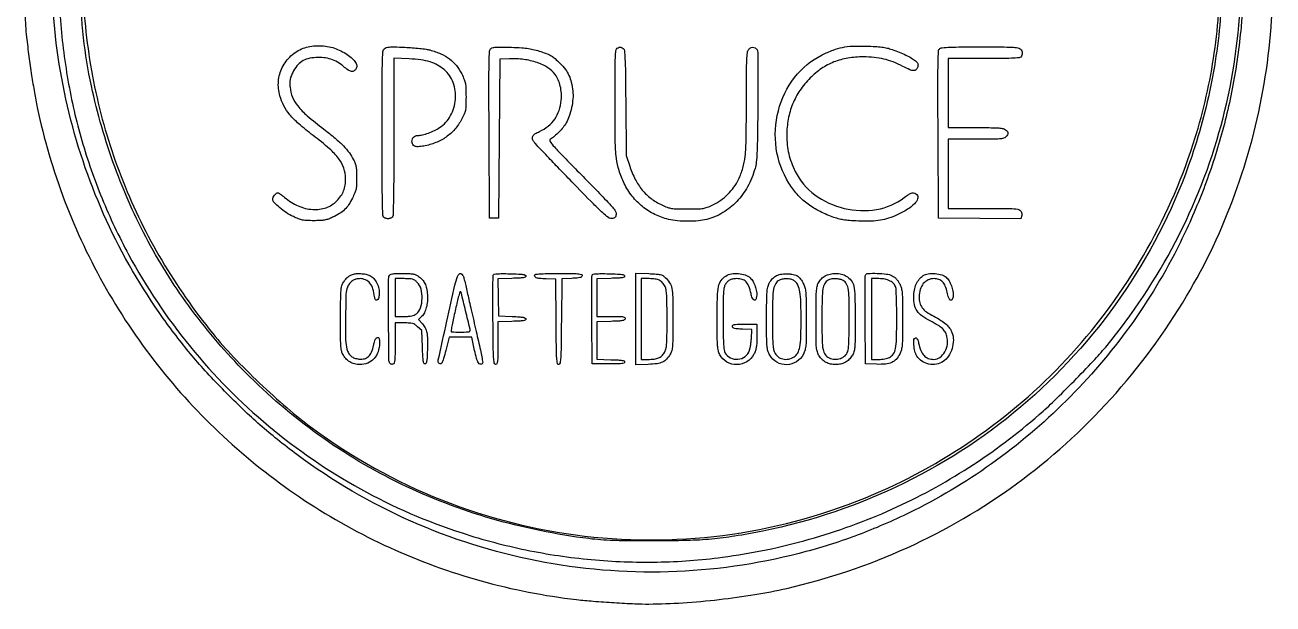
# Model space of a CAD drawing. Extents: x 0 to 960, y 0 to 960.
# Drawn here: x 1 to 960, y 0 to 445 of the extents above; entities that cross this region are included whole.
import ezdxf

# ---------------------------------------------------------------- set-up
doc = ezdxf.new("R2010")
doc.units = 0

msp = doc.modelspace()

# ---------------------------------------------------------------- linework, layer by layer
for points in [[(0.645059, 452.883455, 0.024155), (1.790766, 435.5, 0.004498), (3.644038, 420.522243, 0.005046), (5.702484, 406.144009, 0.005401), (7.876726, 392.931002, 0.008198), (10.078571, 381.5, 0.078464), (63.026488, 242.224477, 0.078033), (156.386708, 125.741425, 0.078034), (280.953169, 43.479364, 0.07847), (424.5, 3.555168, 0.009012), (437.142092, 2.329764, 0.004275), (453.468298, 1.184153, 0.004134), (469.349355, 0.337885, 0.013071), (480, 0.137311, 0.01463), (506.047793, 1.09025, 0.011753), (533.979236, 3.592075, 0.011856), (561.419101, 7.362437, 0.01609), (585.964555, 12.145114, 0.050514), (678.494204, 43.380236, 0.051113), (762.488722, 92.440426, 0.051028), (834.905321, 157.606012, 0.050017), (893.172551, 236.5, 0.046657), (930.352615, 314.877487, 0.045345), (952.789233, 399.538783, 0.045292), (959.613566, 486.953732, 0.046314)], [(920.349546, 468.48898, -0.035553), (913.185313, 405.076424, -0.036411), (897.132395, 343.837062, -0.065479), (846.512963, 241.649299, -0.065715), (771.243772, 156.165232, -0.065543), (676.175058, 92.962779, -0.064549), (567.5, 56.115439, -0.009472), (545.921087, 52.210303, -0.017565), (528.262777, 49.992114, -0.01592), (509.382292, 48.895824, -0.006378), (483.5, 48.54881, -0.002248), (465.114185, 48.619506, -0.006882), (452.652051, 48.895007, -0.009772), (442.975016, 49.431763, -0.01212), (434, 50.324952, -0.039342), (359.222209, 65.64484, -0.04245), (289.729455, 92.244973, -0.04293), (226.413643, 129.874423, -0.042088), (170, 177.988309, -0.035181), (128.792111, 225.913776, -0.036567), (95.293947, 278.552393, -0.036259), (69.589471, 335.933964, -0.03342), (51.617612, 398, -0.027374), (45.642186, 434.956069, -0.020867), (43.026578, 475.870806, -0.020631)], [(935.93881, 457.297546, -0.015572), (935.047879, 443, -0.022924), (928.825711, 398.594319, -0.024045), (918.63043, 355.658397, -0.024043), (904.358584, 313.895638, -0.022909), (885.939514, 273, -0.041805), (846.858454, 209.620483, -0.040649), (797.446096, 152.981983, -0.040701), (739.587756, 105.149457, -0.042156), (675.395844, 67.950846, -0.010804), (655.349955, 59.014909, -0.012522), (635.891784, 51.407634, -0.012619), (616.211819, 44.833334, -0.011318), (595.501181, 39.000304, -0.055953), (495.134188, 24.845215, -0.055656), (393.941158, 33.251106, -0.055665), (297.108558, 63.767254, -0.056003), (209.606742, 114.847771, -0.008651), (194.599606, 126.437002, -0.011242), (181.28411, 137.592849, -0.010961), (168.220787, 149.563526, -0.007597), (153.962547, 163.63751, -0.008126), (140.605977, 177.677542, -0.01093), (129.00384, 190.84345, -0.011067), (118.101103, 204.371415, -0.008678), (106.863868, 219.5, -0.048024), (63.287944, 294.63919, -0.047197), (34.544123, 377.144473, -0.047175), (21.773273, 463.613191, -0.047887)], [(27.537882, 451.205253, 0.024279), (33.639964, 402.309985, 0.027034), (44.327073, 355.990853, 0.027367), (59.804828, 311.606504, 0.026187), (80.236552, 268.5, 0.047652), (127.765569, 197.546411, 0.047536), (187.902523, 136.810522, 0.047585), (258.36573, 88.577715, 0.047951), (336.5, 54.680498, 0.027654), (385.556568, 41.724588, 0.027566), (435.795435, 34.245029, 0.027657), (486.387651, 32.353192, 0.028281), (536.5, 36.091971, 0.035958), (603.299773, 49.834834, 0.036999), (666.783314, 72.918279, 0.037123), (725.977224, 105.020228, 0.036725), (780, 145.626297, 0.013538), (791.489826, 156.224334, 0.005343), (806.739391, 171.395018, 0.005241), (821.488503, 186.702485, 0.016028), (831.04089, 197.5, 0.052743), (884.771503, 278.297885, 0.054429), (919.732598, 367.716231, 0.054418), (934.578926, 462.588282, 0.052684)], [(45.860795, 456.391155, 0.03742), (55.961668, 388.877738, 0.039006), (75.939721, 324.587856, 0.038967), (105.682924, 264.1234, 0.037193), (144.85879, 208, 0.019475), (160.908483, 189.800124, 0.012369), (180.914924, 169.833044, 0.012329), (202.032402, 150.742875, 0.018355), (221.5, 135.203384, 0.064993), (320.695569, 80.088405, 0.065162), (430.6277, 52.345401, 0.065209), (543.925402, 53.837783, 0.065249), (652.992243, 84.459956, 0.053392), (734.709386, 130.24582, 0.05357), (804.777989, 192.252658, 0.05353), (860.117858, 267.776592, 0.053157), (898.316799, 353.5, 0.019894), (907.42909, 386.020269, 0.020159), (913.881607, 419.019055, 0.019901), (917.719282, 452.838344, 0.018301)]]:
    msp.add_lwpolyline(points, format="xyb")
for points in [[(237.068499, 427.411743, -0.036782), (242.077123, 425.537823, -0.031091), (247.058946, 422.856798, -0.032279), (251.33607, 419.800693, -0.066869), (254.13575, 416.809357, -0.025225), (255.191874, 415.155611, -0.083339), (255.635628, 413.945971, -0.10283), (255.613188, 412.802915, -0.050783), (255.145891, 411.420852, -0.138027), (253.624376, 409.6212, -0.189387), (251.576342, 409.162601, -0.109524), (248.861575, 410.222532, -0.032857), (245.323971, 412.946032, 0.047626), (240.694612, 416.297372, 0.054665), (235.717656, 418.53313, 0.052721), (230.221696, 419.691005, 0.039706), (224.044176, 419.832654, 0.050133), (218.041845, 418.884761, 0.080197), (213.307297, 416.78824, 0.081498), (209.524332, 413.337172, 0.05345), (206.375085, 408.334209, 0.019095), (204.989075, 405.20392, 0.048932), (204.303027, 402.825788, 0.049092), (204.093373, 400.364199, 0.019325), (204.269687, 396.962469, 0.075624), (206.126114, 389.421853, 0.071878), (210.16014, 382.628461, 0.046543), (217.468976, 375.126943, 0.013026), (230.222331, 364.827748, -0.011576), (238.978677, 357.798251, -0.025033), (245.298339, 351.915057, -0.032146), (249.858332, 346.575631, -0.046255), (253.10589, 341.280039, -0.030385), (254.310491, 338.406203, -0.041473), (255.013791, 335.688903, -0.031741), (255.368086, 332.387459, -0.010311), (255.480136, 327.478973, -0.010565), (255.378672, 322.118694, -0.041267), (254.973994, 318.832888, -0.046797), (254.06067, 315.865192, -0.016348), (252.217734, 311.790716, -0.03242), (249.325151, 306.765383, -0.054081), (246.201954, 303.020764, -0.052913), (242.298053, 299.979324, -0.029593), (237, 297.105889, -0.024427), (233.72631, 295.764265, -0.040939), (230.853137, 295.005268, -0.033105), (227.497521, 294.63381, -0.010718), (222.5, 294.520706, -0.01089), (217.227282, 294.629262, -0.038975), (213.883136, 295.033429, -0.044084), (210.855752, 295.924639, -0.016856), (206.820391, 297.669501, -0.034657), (201.360771, 300.731359, -0.030474), (196.124281, 304.64096, -0.027487), (192.005217, 308.534152, -0.191963), (191, 311.055931, -0.116528), (191.350364, 312.538861, -0.053394), (192.43056, 314.221495, -0.05367), (193.786716, 315.579735, -0.171381), (194.976815, 316, -0.144785), (195.487327, 315.849006, -0.008784), (196.824172, 314.948658, -0.01253), (198.392846, 313.792043, -0.008902), (200.0946, 312.420964, 0.069447), (210.611926, 305.866192, 0.088415), (221.691588, 303.127953, 0.099938), (231.973647, 304.506717, 0.116989), (240.266953, 309.769178, 0.043042), (243.361216, 313.545786, 0.057035), (245.437, 317.471109, 0.055438), (246.610619, 321.852373, 0.037759), (247, 327.001125, 0.083657), (245.681259, 334.827773, 0.078778), (241.860879, 341.971626, 0.051945), (234.581792, 349.752211, 0.015629), (222, 360.002478, -0.014248), (210.9759, 368.933198, -0.040753), (204.044079, 375.940739, -0.054873), (199.555154, 382.661502, -0.049875), (196.462836, 390.413441, -0.09171), (195.380459, 401.538196, -0.093033), (198.362734, 412.253427, -0.093489), (205.009663, 421.117525, -0.09369), (214.424322, 426.943036, -0.050381), (219.507303, 428.331176, -0.036322), (225.36454, 428.87929, -0.035485), (231.411372, 428.575209, -0.040847)], [(311.744071, 425.619167, -0.036446), (320.260934, 422.606769, -0.057983), (326.927351, 418.712778, -0.063194), (332.118806, 413.671537, -0.05415), (336.204862, 407.23543, -0.017182), (338.121861, 402.978307, -0.051253), (339.023421, 399.916143, -0.039076), (339.405958, 396.313974, -0.006922), (339.5, 389.521027, -0.006425), (339.411137, 382.606272, -0.042055), (339.03127, 379.159308, -0.05768), (338.115068, 376.28974, -0.018157), (336.109558, 372.247905, -0.055401), (330.871208, 364.714407, -0.060154), (324.234868, 358.747267, -0.05909), (316.26005, 354.451037, -0.050479), (307.067351, 351.855044, -0.027238), (302.646891, 351.322498, -0.110513), (299.984425, 351.7377, -0.189199), (298.531944, 353.087601, -0.112473), (298, 355.422445, -0.085458), (298.319951, 357.280759, -0.109915), (299.23823, 358.745586, -0.110775), (300.684592, 359.675192, -0.087873), (302.518499, 360, 0.062463), (305.955315, 360.431028, 0.02394), (310.569209, 361.845124, 0.023954), (315.288522, 363.802506, 0.036006), (319.169679, 365.989001, 0.121626), (327.620124, 375.175116, 0.106032), (331.368781, 387.720063, 0.107643), (329.622414, 400.542515, 0.128965), (322.699738, 410.525018, 0.050899), (317.583636, 414.072164, 0.052072), (311.894499, 416.480677, 0.042726), (304.909647, 417.976923, 0.020385), (295.75, 418.756077), (284, 419.274537), (284, 358.837269, -0.000916), (283.945326, 328.979258, -0.003951), (283.740072, 311.23117, -0.001761), (283.452367, 298.717736, -0.192032), (282.8, 297.2, -0.070395), (282.188407, 296.740024, -0.038897), (281.335625, 296.3525, -0.037889), (280.392078, 296.088285, -0.049362), (279.5, 296, -0.049362), (278.607922, 296.088285, -0.037889), (277.664375, 296.3525, -0.038897), (276.811593, 296.740024, -0.070395), (276.2, 297.2, -0.192391), (275.545822, 298.724859, -0.001625), (275.259489, 311.81313, -0.003784), (275.054503, 330.355843, -0.000871), (275, 361.628571, -0.000555), (275.042554, 399.968051, -0.006047), (275.263566, 415.406584, -0.008768), (275.650688, 424.210052, -0.182981), (276.715534, 426.572677, -0.123101), (278.224547, 427.478105, -0.056517), (280.495469, 427.897323, -0.025027), (284.355873, 427.972964, -0.003371), (292.465534, 427.671196, -0.007662), (298.223209, 427.329596, -0.007865), (303.917821, 426.813894, -0.007665), (308.841024, 426.213402, -0.032612)], [(397.06448, 424.378323, -0.014526), (401.920411, 422.627481, -0.042722), (405.099849, 421.050288, -0.043598), (407.929845, 418.973753, -0.015624), (411.588737, 415.555471, -0.033298), (415.832397, 410.732257, -0.05543), (418.631549, 406.107218, -0.053063), (420.421851, 400.837046, -0.027827), (421.565992, 394, -0.0494), (421.63229, 388.209697, -0.029329), (420.627961, 381.375471, -0.029387), (418.840899, 374.746113, -0.052053), (416.503214, 369.595696, -0.037835), (414.159625, 366.211822, -0.022938), (410.919891, 362.571427, -0.023021), (407.442811, 359.321368, -0.04698), (404.386957, 357.177653, 0.42433), (403.968563, 355.541417, 0.044263), (406.60304, 352.008449, 0.011394), (413.180927, 344.97566, 0.000492), (436.835129, 320.861033, -0.002245), (447.342628, 310.073608, -0.017742), (452.007846, 304.884479, -0.038098), (454.329347, 301.637079, -0.166085), (454.827137, 299.361033, -0.042857), (454.524255, 297.863098, -0.132807), (453.990475, 296.990993, -0.127904), (453.076534, 296.488063, -0.038468), (451.5, 296.214615, -0.184418), (448.896464, 296.934869, -0.027182), (444.602574, 300.471437, -0.012788), (437.396407, 307.443772, -0.001303), (420.781515, 324.451699, -0.001263), (410.046619, 335.55393, -0.001901), (400.748789, 345.292472, -0.000745), (392.81035, 353.695773, -0.043886), (391.50883, 355.34618, -0.088168), (390.543062, 357.604208, -0.193745), (390.827103, 359.428363, -0.122268), (392.495798, 361.113326, -0.02723), (396.094131, 363.044089, 0.060418), (402.727339, 367.190942, 0.071273), (407.764612, 372.608027, 0.070785), (411.102693, 379.254293, 0.058487), (412.735363, 387.018162, 0.04036), (412.788176, 392.433283, 0.04044), (411.970031, 397.782903, 0.042277), (410.361556, 402.684212, 0.056387), (408.058874, 406.760029, 0.096466), (402.448832, 412.002562, 0.057139), (394.154265, 415.958841, 0.050769), (384.043004, 418.32047, 0.04215), (373, 418.803912), (365.5, 418.5), (365, 357.5), (364.5, 296.5), (361, 296.5), (357.5, 296.5), (357.239746, 361, -0.000509), (357.119434, 400.877773, -0.006193), (357.278222, 416.16382, -0.00916), (357.631797, 424.762993, -0.21731), (358.739746, 426.85335, -0.123631), (360.253223, 427.510138, -0.027875), (363.064551, 427.814053, -0.018019), (367.406845, 427.883177, -0.004396), (374.56448, 427.676202, -0.006664), (382.325967, 427.279796, -0.020298), (387.575049, 426.726891, -0.025673), (392.050708, 425.834198, -0.0172)], [(460.253806, 426.75, -0.207502), (461.231737, 424.998323, -0.013094), (461.67673, 418.979251, -0.008732), (461.990815, 408.563743, -0.000991), (462.242987, 385), (462.596104, 344.5), (465.287353, 336.421589, 0.038046), (469.561112, 326.246109, 0.054404), (474.941707, 318.076207, 0.057885), (481.668904, 311.630047, 0.05152), (489.952633, 306.602637, 0.019694), (494.204151, 304.789325, 0.051635), (497.405881, 303.935577, 0.034346), (501.385595, 303.581467, 0.00502), (509.5, 303.5, 0.00502), (517.67567, 303.582084, 0.035216), (521.642675, 303.942011, 0.052038), (524.868805, 304.817064, 0.018382), (529.275265, 306.709284, 0.043938), (535.257047, 310.215624, 0.041071), (540.681165, 314.785263, 0.040832), (545.314664, 320.209082, 0.042248), (548.946091, 326.254695, 0.043953), (552.274589, 334.871658, 0.044682), (554.022762, 343.89044, 0.022309), (554.796463, 357.320366, 0.003121), (554.982636, 385.139216, -0.000962), (555.038345, 408.619424, -0.010108), (555.27382, 418.224654, -0.02193), (555.745852, 423.53971, -0.137922), (556.812074, 426.016249, -0.120328), (558.632433, 427.401915, -0.156271), (560.70603, 427.612264, -0.157789), (562.501472, 426.579639, -0.123105), (563.56835, 424.583693, -0.059887), (563.79171, 422.824252, -0.000683), (563.854344, 410.956843, -0.002088), (563.850722, 397.241061, -0.001359), (563.737309, 381.400343, -0.001261), (563.453427, 358.50911, -0.007724), (563.094718, 346.70201, -0.014611), (562.54418, 339.379086, -0.044777), (561.586837, 334.5, -0.054281), (555.838055, 320.581947, -0.065358), (547.497912, 309.159718, -0.068718), (536.886992, 300.712377, -0.070198), (524.458446, 295.531192, -0.041661), (518.084839, 294.427068, -0.022141), (510.077184, 294.074645, -0.022047), (501.931226, 294.436395, -0.035771), (495.093068, 295.539783, -0.055905), (484.542198, 299.309864, -0.056819), (475.151086, 305.308007, -0.056048), (467.244527, 313.349949, -0.051785), (461.078004, 323.153984, -0.036304), (457.07307, 333.025898, -0.050146), (455.056645, 342.366349, -0.024975), (454.210585, 355.891883, -0.003025), (454.017364, 385.70031, -0.000876), (454.049641, 410.160588, -0.009735), (454.269696, 419.921671, -0.018007), (454.689957, 425.297357, -0.236612), (455.75, 426.919901, -0.021404), (457.2474, 427.708259, -0.120456), (458.126562, 427.888352, -0.128616), (458.961047, 427.636115, -0.02577)], [(666.978417, 426.013796, -0.014459), (672.424719, 423.976895, -0.01668), (677.486423, 421.715483, -0.0181), (681.802391, 419.414973, -0.038706), (684.910296, 417.273721, -0.03891), (686.046218, 416.197452, -0.091117), (686.658273, 415.20551, -0.100346), (686.845273, 414.123217, -0.054297), (686.659385, 412.779019, -0.121334), (685.496836, 410.585711, -0.218493), (683.667956, 409.787141, -0.097627), (680.661731, 410.437865, -0.015884), (675.23295, 412.990804, 0.024359), (667.626673, 416.411597, 0.034036), (660.51835, 418.65632, 0.034272), (653.209564, 419.905764, 0.025205), (645, 420.319864, 0.040617), (632.888687, 419.334389, 0.053415), (622.206739, 416.388328, 0.055175), (612.660518, 411.3445, 0.047789), (603.934057, 404.115478, 0.047548), (596.126144, 394.625144, 0.051772), (590.505882, 384.087398, 0.051332), (587.135622, 372.538587, 0.045373), (586, 360.050136, 0.025257), (586.374695, 352.637338, 0.032664), (587.501989, 345.921812, 0.032192), (589.511045, 339.333367, 0.023456), (592.544863, 332.300169, 0.121828), (607.477143, 314.449363, 0.09977), (630.123877, 303.984974, 0.100004), (655.00919, 303.123096, 0.123054), (676.258653, 312.348709, -0.025655), (679.730521, 314.740188, -0.083449), (682.310855, 315.786909, -0.139393), (684.322007, 315.66984, -0.136571), (685.989223, 314.512986, -0.264733), (686.545811, 311.367424, -0.108486), (684.165587, 307.55898, -0.062211), (678.82891, 303.315153, -0.026457), (670.776646, 298.971893, -0.030662), (664.20373, 296.343166, -0.040329), (657.92955, 294.81755, -0.034006), (650.710074, 294.16655, -0.014697), (641.0517, 294.238484, -0.007542), (634.122093, 294.59862, -0.023033), (629.444508, 295.129763, -0.029069), (625.461694, 296.008895, -0.019177), (621, 297.456422, -0.032563), (610.241048, 302.224653, -0.044192), (601.303251, 307.961129, -0.046505), (593.862851, 314.918677, -0.042524), (587.585685, 323.332294, -0.104237), (577.882793, 350.057536, -0.098914), (579.521907, 378.962288, -0.101092), (592.035761, 404.519114, -0.114195), (613.133718, 421.810365, -0.021536), (621.674903, 425.584636, -0.043883), (628.706919, 427.64724, -0.040443), (636.350674, 428.543808, -0.015748), (647, 428.590926, -0.006796), (654.071443, 428.303237, -0.018511), (659.059621, 427.8467, -0.024651), (663.088298, 427.123674, -0.025531)], [(765.428571, 426.428571, -0.083766), (766.497756, 424.925388, -0.098202), (766.938933, 423.235293, -0.104542), (766.692035, 421.587895, -0.107488), (765.8, 420.2, -0.181348), (764.456676, 419.58944, -0.006431), (758.684478, 419.271978, -0.008249), (750.376367, 419.059392, -0.002271), (737.3, 419), (710, 419), (710, 392.5), (710, 366), (731.171259, 366, -0.002277), (743.090061, 365.94573, -0.015683), (748.939876, 365.708863, -0.030707), (752.369287, 365.249254, -0.136067), (754.171259, 364.345012, -0.04848), (755.477063, 362.910164, -0.153687), (755.900685, 361.699041, -0.148557), (755.560405, 360.437524, -0.044314), (754.345012, 358.828741, -0.147664), (752.63752, 357.800515, -0.042394), (749.558957, 357.290803, -0.017875), (744.03471, 357.04981, -0.001963), (731.345012, 357), (710, 357), (710, 330.5), (710, 304), (737.377555, 304, -0.002589), (757.177744, 303.897481, -0.043974), (763.660277, 303.258539, -0.213206), (766.130985, 301.54544, -0.200192), (766.589097, 298.49897), (765.95486, 295.971967), (734.22743, 296.235984), (702.5, 296.5), (702.239746, 361, -0.00053), (702.122959, 400.25594, -0.005958), (702.278872, 415.846942, -0.007846), (702.614826, 424.776289, -0.224634), (703.680875, 426.75, -0.141807), (705.429041, 427.391893, -0.007446), (711.445398, 427.724764, -0.008022), (720.315784, 427.940684, -0.002073), (734.619701, 428, -0.001545), (751.073819, 427.949151, -0.011196), (758.982605, 427.723126, -0.018556), (763.620944, 427.313573, -0.166571)], [(265.554669, 252.407034, -0.100706), (268.566364, 250.14685, -0.06634), (270.997614, 246.54518, -0.063036), (272.506883, 242.215036, -0.070462), (272.810405, 237.809496, -0.055785), (272.263196, 234.858651, -0.204587), (271.067529, 233.434535, -0.410344), (269.899209, 233.80879, -0.094612), (269.237338, 236, 0.048307), (267.995502, 242.088008, 0.093972), (265.690839, 246.459707, 0.117738), (262.35499, 249.069334, 0.107778), (258.087648, 250, 0.06712), (254.918712, 249.572678, 0.082588), (252.213742, 248.322685, 0.081435), (250.031272, 246.247553, 0.063162), (248.394367, 243.401426, 0.092728), (247.277012, 238.180942, 0.004464), (246.973161, 220.303873, 0.005617), (247.028782, 202.738774, 0.064226), (248.011189, 195.899909, 0.059513), (249.30856, 192.742235, 0.093601), (251.18165, 190.497459, 0.090955), (253.786768, 189.049327, 0.053475), (257.276439, 188.272309, 0.084583), (261.450896, 188.508515, 0.130338), (264.63311, 190.183466, 0.109409), (266.930659, 193.476878, 0.048572), (268.47444, 198.573686, -0.015568), (269.106904, 201.297253, -0.042304), (269.774202, 203.16072, -0.064442), (270.502939, 204.330513, -0.175225), (271.328758, 204.823324, -0.156738), (272.159252, 204.723316, -0.198734), (272.679899, 204.161801, -0.077176), (272.938128, 202.89604, -0.011882), (272.998446, 200.323324, -0.082117), (271.917565, 193.799376, -0.104142), (268.807467, 188.55866, -0.109311), (263.985071, 185.188814, -0.098354), (258, 184, -0.065909), (253.891075, 184.543992, -0.070388), (250.163562, 186.136677, -0.071091), (247.053913, 188.683827, -0.069358), (244.751554, 192.019933, -0.072195), (243.810425, 194.846256, -0.027948), (243.309272, 198.953508, -0.014129), (243.060972, 205.611025, -0.002239), (243.001554, 218.6849, -0.003664), (243.07182, 228.361626, -0.006588), (243.292213, 236.297339, -0.004968), (243.611339, 242.564443, -0.075484), (244.066612, 244.6849, -0.052474), (245.341876, 247.214012, -0.038732), (247.238869, 249.712981, -0.039634), (249.409008, 251.795676, -0.073486), (251.5, 253.045972, -0.074792), (254.465995, 253.780898, -0.034768), (258.440004, 253.876601, -0.034719), (262.450116, 253.414044, -0.064794)], [(303.102117, 251.71267, -0.061163), (305.915679, 249.271445, -0.071799), (307.880408, 246.340946, -0.061561), (309.134569, 242.61011, -0.031712), (309.813028, 237.722269, -0.038088), (309.804716, 232.586017, -0.044572), (308.995561, 227.781299, -0.04969), (307.497062, 223.741795, -0.090769), (305.416981, 220.922008), (303.054205, 218.702294), (305.977778, 215.372528, -0.061873), (308.187361, 212.121521, -0.072089), (309.394854, 208.589667, -0.04396), (309.882124, 203.61487, -0.009604), (309.800837, 195, -0.005141), (309.584649, 189.448938, -0.030171), (309.265862, 186.55014, -0.067068), (308.778369, 184.995114, -0.291095), (308, 184.5, -0.312042), (307.198274, 185.054319, -0.051629), (306.692639, 186.972335, -0.024856), (306.322386, 190.48925, -0.004063), (306, 197.334008), (305.5, 210.168017), (302.234223, 213.084008, 0.034206), (300.156449, 214.698209, 0.078898), (298.36748, 215.528724, 0.057531), (296.079862, 215.903133, 0.011824), (291.984223, 216), (285, 216), (285, 200.468615, -0.003039), (284.947267, 191.791967, -0.021673), (284.714342, 187.598924, -0.045753), (284.264882, 185.265322, -0.234848), (283.399075, 184.322898, -0.089203), (282.720843, 184.193534, -0.07897), (282.008817, 184.299018, -0.080028), (281.372891, 184.617582, -0.095843), (280.914388, 185.104283, -0.140405), (280.202498, 187.529792, -0.000483), (280.031718, 218.401586, -0.0007), (279.935522, 248.776209, -0.092305), (280.606989, 252.418213, -0.195587), (281.358874, 253.22094, -0.068255), (282.902449, 253.690813, -0.03346), (285.572114, 253.937923, -0.006351), (290.459106, 254, -0.00809), (295.659009, 253.915855, -0.036671), (298.672139, 253.596265, -0.057834), (300.895389, 252.921861, -0.045639)], [(285, 235.5), (285, 221), (291.865141, 221, 0.013327), (295.441588, 221.095342, 0.04005), (297.860484, 221.419857, 0.056285), (299.698009, 222.040791, 0.05711), (301.341035, 223.053618, 0.147956), (304.55863, 227.652397, 0.072647), (305.790814, 234.758916, 0.071706), (304.938565, 242.039694, 0.132189), (301.98371, 247.170137, 0.039696), (300.139406, 248.742734, 0.087335), (298.478582, 249.550064, 0.05889), (296.254981, 249.910264, 0.010738), (292.076923, 250), (285, 250)], [(337.923419, 250.25, -0.007102), (338.485676, 248.015663, -0.001053), (339.54658, 243.489062, -0.001186), (340.776152, 238.135029, -0.00102), (342.044107, 232.5, 0.001125), (343.517315, 225.959155, 0.000578), (345.390578, 217.772286, 0.000575), (347.337933, 209.350957, 0.000868), (349.05482, 202.022676, -0.005232), (350.575793, 195.265641, -0.010219), (351.621165, 189.844793, -0.005389), (352.320562, 185.491276, -0.237815), (352.039894, 184.639894, -0.271111), (350.50538, 184.238402, -0.195901), (349.076575, 185.348428, -0.063125), (347.677835, 188.681614, -0.012893), (346.121015, 194.896299), (343.865127, 205), (335.182564, 204.989939), (326.5, 204.979878), (324, 194.80358, -0.012862), (322.294205, 188.558094, -0.061301), (320.805952, 185.178339, -0.289785), (319.539358, 184.535854, -0.28477), (318.399368, 185.401646, -0.146651), (318.237705, 187.547899, -0.000377), (324.777206, 217.23771, -0.001219), (331.000769, 245.069845, -0.038708), (333.065778, 251.75, -0.098244), (334.216976, 253.534051, -0.282526), (335.585224, 253.885164, -0.197482), (336.923786, 252.781638, -0.057732)], [(385.5, 252, -0.294241), (384.997339, 251.219785, -0.065614), (383.406441, 250.736196, -0.029487), (380.439305, 250.4232, -0.004947), (374.722751, 250.215892), (363.945503, 249.931784), (364.222751, 235.715892), (364.5, 221.5), (375, 221, -0.00534), (380.493163, 220.679585, -0.029828), (383.416667, 220.301587, -0.063627), (385.003978, 219.783827, -0.289831), (385.5, 219, -0.293948), (384.998083, 218.220017, -0.065789), (383.411028, 217.736329, -0.029556), (380.45085, 217.423332, -0.004963), (374.75, 217.216168), (364, 216.932337), (364, 200.392844, -0.002154), (363.95693, 190.394942, -0.024748), (363.728638, 186.470247, -0.086051), (363.213322, 184.673228, -0.339719), (362.25, 184.190084, -0.316254), (361.193478, 185.283807, -0.024009), (360.727568, 189.6016, -0.011853), (360.439211, 197.658101, -0.001048), (360.236217, 218.006299, -0.001408), (360.170786, 230.932538, -0.002219), (360.195112, 242.029547, -0.000539), (360.269925, 251.737209, -0.089645), (360.466703, 252.773826, -0.257665), (361.219104, 253.407603, -0.029241), (363.503786, 253.723056, -0.020524), (367.152588, 253.860674, -0.004887), (373.230486, 253.780935, -0.004159), (379.812851, 253.575428, -0.02616), (383.158258, 253.267331, -0.057084), (384.959178, 252.791738, -0.308943)], [(428.81248, 252.25, -0.182557), (428.258185, 251.345556, -0.103296), (427.087625, 250.774357, -0.044994), (424.926725, 250.429645, -0.007627), (420.752766, 250.208181), (413.027222, 249.916362), (412.763611, 217.221581, -0.001089), (412.561066, 197.441818, -0.012015), (412.272467, 189.526766, -0.024108), (411.808277, 185.272514, -0.315872), (410.763755, 184.192725, -0.418579), (409.720371, 184.910763, -0.028438), (409.24995, 188.867137, -0.012346), (408.966195, 196.575524, -0.001017), (408.763755, 216.679325), (408.5, 249.5), (401.001168, 249.798832, -0.012848), (396.101822, 250.120321, -0.064558), (393.42674, 250.718962, -0.194451), (392.383337, 251.658754, -0.257223), (392.446149, 252.912868, -0.237185), (393.272933, 253.421435, -0.006896), (397.495568, 253.725589, -0.010532), (403.185243, 253.936482, -0.003996), (411.132341, 254, -0.001949), (422.057407, 253.957421, -0.02272), (426.319424, 253.730351, -0.076626), (428.295333, 253.222421, -0.352306)], [(461.5, 252, -0.293948), (460.998083, 251.220017, -0.065789), (459.411028, 250.736329, -0.029556), (456.45085, 250.423332, -0.004963), (450.75, 250.216168), (440, 249.932337), (440, 235.466168), (440, 221), (451.073324, 221, -0.003525), (457.631627, 220.953769, -0.03688), (460.308627, 220.718058, -0.135392), (461.481971, 220.178946, -0.271434), (461.811469, 219.25, -0.216015), (461.150688, 218.314031, -0.087454), (459.653055, 217.756962, -0.034227), (456.794228, 217.431903, -0.004591), (450.738145, 217.216168), (440, 216.932337), (440, 202.5), (440, 188.067663), (450.75, 187.783832, -0.004963), (456.45085, 187.576668, -0.029556), (459.411028, 187.263671, -0.065789), (460.998083, 186.779983, -0.293948), (461.5, 186, -0.313079), (460.954554, 185.214283, -0.0595), (459.166667, 184.78, -0.025996), (455.800233, 184.552594, -0.003867), (449, 184.5), (436.5, 184.5), (436.236217, 217.992891, -0.001408), (436.170786, 230.924271, -0.002218), (436.195112, 242.025608, -0.000538), (436.269922, 251.737184, -0.089646), (436.466703, 252.773826, -0.257665), (437.219104, 253.407603, -0.029241), (439.503786, 253.723056, -0.020524), (443.152588, 253.860674, -0.004887), (449.230486, 253.780935, -0.004159), (455.812851, 253.575428, -0.02616), (459.158258, 253.267331, -0.057084), (460.959178, 252.791738, -0.308943)], [(492.516696, 251, -0.062096), (495.970342, 246.856631, -0.096796), (497.679396, 242.550666, -0.042222), (498.365599, 235.742318, -0.004014), (498.5, 219, -0.001867), (498.447041, 204.815772, -0.016691), (498.192601, 198.590052, -0.039566), (497.621249, 194.892675, -0.075116), (496.5, 192.10453, -0.051505), (493.636042, 188.219355, -0.099517), (490.537705, 185.939991, -0.077641), (486.282493, 184.712162, -0.022306), (479.429066, 184.15347), (470, 183.806941), (470, 218.997178), (470, 254.187415), (479.921682, 253.843707, -0.006377), (485.742283, 253.56771, -0.040503), (488.67209, 253.151561, -0.075013), (490.650191, 252.380222, -0.057653)], [(474, 219), (474, 188), (479.4349, 188, 0.027825), (484.163706, 188.263366, 0.070851), (487.48272, 189.120541, 0.08974), (489.953791, 190.71562, 0.067871), (491.995802, 193.225074, 0.076498), (493.111731, 195.903066, 0.041039), (493.683876, 199.44631, 0.017474), (493.940357, 205.39121, 0.002001), (493.996262, 218.79966, 0.002669), (493.936061, 230.443002, 0.01215), (493.700243, 237.21535, 0.0192), (493.275603, 241.556837, 0.085547), (492.505711, 243.988956, 0.061799), (490.51388, 246.896095, 0.097755), (488.119917, 248.722703, 0.081749), (484.895912, 249.697959, 0.032665), (480.277494, 250), (474, 250)], [(557.876635, 250.618191, -0.072452), (560.039582, 247.843672, -0.045456), (561.74533, 244.091372, -0.045179), (562.756858, 240.054479, -0.067281), (562.832708, 236.418771, -0.081638), (562.142672, 233.98628, -0.417001), (560.950505, 233.562798, -0.188618), (559.585206, 235.030969, -0.038048), (558.511374, 238.5, 0.031556), (556.802792, 244.284096, 0.103714), (554.709056, 247.645982, 0.133813), (551.776108, 249.408284, 0.068861), (547.5, 250, 0.044027), (544.354347, 249.722472, 0.08266), (541.955639, 248.871422, 0.088985), (540.076781, 247.341509, 0.05823), (538.51035, 245.020016, 0.084899), (537.729267, 242.563526, 0.019725), (537.299453, 238.23713, 0.012265), (537.061868, 231.461157, 0.00263), (537, 219.698883, 0.003791), (537.072149, 210.182214, 0.007036), (537.297856, 202.463513, 0.006013), (537.630343, 196.460501, 0.067119), (538.108417, 194.118839, 0.16549), (541.444178, 189.851113, 0.136636), (546.975772, 188.092818, 0.132185), (552.761239, 189.427144, 0.151751), (556.736244, 193.444685, 0.053993), (557.379137, 195.097353, 0.016389), (557.993799, 197.718558, 0.016205), (558.494312, 200.721585, 0.016993), (558.789778, 203.703596), (559.257058, 210.907192), (551.889134, 211.203596, -0.008245), (547.938753, 211.427808, -0.046663), (545.860987, 211.776869, -0.104781), (544.727805, 212.350354, -0.178083), (544.187281, 213.25, -0.245366), (544.464416, 214.16971, -0.153618), (545.478026, 214.71302, -0.042566), (547.812337, 214.952203, -0.004257), (553.426676, 215), (563, 215), (563, 205.71189, -0.009556), (562.903687, 200.672794, -0.031004), (562.569342, 197.347536, -0.0423), (561.898744, 194.685169, -0.033954), (560.75, 191.96189, -0.140213), (555.401494, 186.170561, -0.133888), (547.700664, 183.953441, -0.134681), (539.974852, 185.95597, -0.142519), (534.550489, 191.591626, -0.063171), (533.401979, 194.670977, -0.039056), (532.813392, 198.49434, -0.016759), (532.554319, 204.785391, -0.001911), (532.5, 219, -0.00544), (532.686882, 236.17563, -0.044544), (533.55274, 243.958908, -0.10331), (535.525599, 248.551863, -0.100084), (539.189824, 252.032394, -0.097741), (543.506608, 253.683543, -0.061577), (548.915831, 253.940475, -0.062323), (554.135714, 252.882244, -0.110314)], [(595.103757, 251.438901, -0.043695), (596.068848, 250.415816, -0.018595), (597.182029, 248.894552, -0.018231), (598.256376, 247.17358, -0.022788), (599.119269, 245.5, -0.060306), (600.110294, 242.406349, -0.029914), (600.644193, 238.314207, -0.014903), (600.905519, 231.804594, -0.002336), (600.978038, 218.96189, -0.001939), (600.937354, 204.946623, -0.018891), (600.67326, 199.023394, -0.044837), (600.029751, 195.317892, -0.051419), (598.75, 191.96189, -0.135521), (593.506417, 186.178219, -0.135518), (586.038021, 183.904415, -0.13546), (578.458564, 185.784443, -0.135362), (572.913784, 191.286221, -0.055664), (571.508286, 194.528952, -0.052773), (570.820506, 198.060855, -0.020079), (570.549792, 203.85035, -0.001643), (570.5, 219, -0.001909), (570.554402, 233.248098, -0.016863), (570.81456, 239.534786, -0.039338), (571.408638, 243.369081, -0.061309), (572.568625, 246.5, -0.069289), (575.051073, 250.009559, -0.089598), (578.214048, 252.355139, -0.082104), (582.219902, 253.574689, -0.048955), (587.212526, 253.743775, -0.020463), (589.865699, 253.464435, -0.034603), (592.048694, 252.987728, -0.04187), (593.792713, 252.315564, -0.069026)], [(580.302554, 248.802956, 0.146078), (577.485842, 246.230134, 0.091362), (575.907803, 242.015959, 0.038651), (575.167554, 234.549053, 0.005388), (575, 219, 0.00268), (575.062836, 207.275135, 0.012504), (575.304181, 200.522544, 0.020713), (575.74862, 196.186996, 0.075013), (576.548192, 193.539687, 0.109955), (579.153719, 190.196988, 0.113627), (582.901918, 188.324112, 0.107372), (587.267841, 188.2229, 0.089447), (591.605449, 189.901133, 0.134694), (594.362084, 192.828109, 0.076236), (595.977194, 197.460407, 0.038423), (596.793607, 205.097427, 0.007422), (597, 219, 0.007742), (596.796763, 232.124314, 0.032907), (596.038853, 239.932881, 0.058313), (594.615614, 244.90024, 0.127876), (592.239895, 248.025939, 0.093497), (589.799477, 249.296648, 0.057216), (586.596246, 249.877242, 0.055706), (583.231678, 249.721359, 0.07325)], [(631.701451, 252.040484, -0.092005), (635.521589, 248.614607, -0.11382), (637.507123, 244.280637, -0.046119), (638.334145, 236.844413, -0.004647), (638.5, 219, -0.001493), (638.452463, 203.082119, -0.019634), (638.186049, 197.196587, -0.054474), (637.50255, 193.70549, -0.063586), (636.097532, 190.635268, -0.064864), (633.782261, 187.805463, -0.067788), (630.8509, 185.712043, -0.065753), (627.385305, 184.433352, -0.055596), (623.5, 184, -0.055596), (619.614695, 184.433352, -0.065753), (616.1491, 185.712043, -0.067788), (613.217739, 187.805463, -0.064864), (610.902468, 190.635268, -0.063586), (609.49745, 193.70549, -0.054474), (608.813951, 197.196587, -0.019634), (608.547537, 203.082119, -0.001493), (608.5, 219, -0.001962), (608.555491, 233.140272, -0.014194), (608.801967, 239.939659, -0.029912), (609.31301, 244.025663, -0.079042), (610.298549, 246.794223, -0.069663), (612.588183, 249.876864, -0.073544), (615.598442, 252.146454, -0.069994), (619.269718, 253.525991, -0.054975), (623.5, 253.992524, -0.027237), (625.832566, 253.865366, -0.031196), (628.032244, 253.484849, -0.033428), (630.016225, 252.870055, -0.045086)], [(617.749978, 248.919889, 0.138003), (615.186348, 246.271356, 0.084549), (613.784385, 242.1262, 0.034914), (613.141017, 234.804283, 0.004461), (613, 219, 0.004418), (613.144966, 202.593078, 0.040998), (613.849738, 195.541961, 0.108524), (615.471533, 191.682112, 0.133102), (618.472058, 189.194685, 0.091596), (622.828432, 188.106218, 0.098122), (627.174789, 188.689741, 0.105343), (630.73646, 190.81981, 0.12222), (632.891583, 194.118839, 0.067119), (633.369657, 196.460501, 0.006013), (633.702144, 202.463513, 0.007036), (633.927851, 210.182214, 0.003791), (634, 219.698883, 0.005097), (633.837671, 235.621018, 0.042177), (633.082339, 242.80927, 0.108472), (631.406978, 246.716225, 0.147628), (628.387004, 249.042961, 0.054832), (625.74367, 249.728534, 0.038966), (622.686254, 249.931606, 0.039827), (619.805789, 249.66823, 0.089392)], [(667, 252.248446, -0.049397), (668.648913, 251.210049, -0.04081), (670.180071, 249.805513, -0.038125), (671.558181, 248.068587, -0.031872), (672.75, 246.03811, -0.051497), (674.029686, 242.680719, -0.044587), (674.675675, 238.965142, -0.018817), (674.945545, 233.024321, -0.001941), (675, 219, -0.001927), (674.94588, 204.957998, -0.018888), (674.676495, 199.0389, -0.045086), (674.030689, 195.351118, -0.052634), (672.75, 192.035882, -0.065795), (669.970081, 188.01762, -0.105312), (666.598149, 185.588263, -0.082958), (661.940954, 184.404336, -0.028901), (655, 184.226482), (646.5, 184.5), (646.236217, 217.992891, -0.001374), (646.169924, 230.922129, -0.002168), (646.191625, 242.016521, -0.000514), (646.262724, 251.729671, -0.089755), (646.454832, 252.742891, -0.299448), (648.21488, 254.006027, -0.016163), (655.402644, 254.065417, -0.023363), (662.636003, 253.552592, -0.086665)], [(651, 219), (651, 188), (656.54966, 188, 0.022887), (658.880481, 188.106746, 0.020141), (661.294394, 188.426772, 0.020627), (663.449181, 188.893558, 0.055725), (664.908806, 189.452842, 0.130245), (667.902146, 192.16569, 0.097422), (669.565646, 196.315489, 0.041242), (670.329403, 203.591895, 0.005536), (670.5, 219, 0.003351), (670.443452, 227.43851, 0.004645), (670.271804, 235.001299, 0.002937), (670.031476, 241.346695, 0.057228), (669.723163, 243.281019, 0.118716), (668.178621, 246.050616, 0.087246), (665.373412, 248.190684, 0.071914), (661.476657, 249.543158, 0.047495), (656.75, 249.996262), (651, 250)], [(708.442528, 251.053992, -0.070604), (710.667601, 248.277729, -0.042788), (712.499054, 244.477939, -0.04284), (713.653792, 240.431505, -0.071991), (713.825204, 236.908821, -0.066647), (713.131609, 233.922475, -0.460113), (711.890186, 233.473498, -0.182959), (710.448537, 235.208034, -0.029762), (709.251343, 239.5, 0.044375), (707.768947, 244.27172, 0.094106), (705.664211, 247.501381, 0.114357), (702.824767, 249.352989, 0.087756), (699.166743, 250, 0.107757), (694.576261, 248.999062, 0.113842), (690.923734, 246.18719, 0.100477), (688.561674, 241.73444, 0.068196), (687.694116, 236.042914, 0.0648), (688.234354, 231.338429, 0.100754), (689.984607, 227.664453, 0.081195), (693.346006, 224.448125, 0.030271), (698.966237, 221.073166, -0.020807), (704.38011, 217.9599, -0.040515), (708.361477, 214.967847, -0.050854), (711.157144, 211.928863, -0.070329), (712.936382, 208.6849, -0.092978), (713.989001, 202.759931, -0.071672), (712.988521, 196.258889, -0.072486), (710.215785, 190.377101, -0.100088), (706.102117, 186.258071, -0.106898), (700.953976, 184.240246, -0.092529), (695.143899, 184.379551, -0.093068), (689.803636, 186.600378, -0.109816), (685.991977, 190.512981, -0.07796), (684.436405, 194.21318, -0.042917), (683.6689, 199.07461, -0.042517), (683.729526, 203.349653, -0.385459), (685, 204.5, -0.186893), (685.685063, 204.234665, -0.075822), (686.3253, 203.44358, -0.05377), (686.889218, 202.186233, -0.026889), (687.338519, 200.5, 0.041202), (689.057199, 194.719416, 0.095461), (691.458042, 190.904424, 0.11881), (694.728357, 188.751324, 0.086649), (699.031276, 188, 0.162268), (703.668729, 189.545718, 0.104743), (707.429643, 193.84583, 0.093601), (709.417859, 199.781301, 0.100234), (709.031515, 205.882963, 0.06733), (707.68329, 209.094267, 0.075977), (705.571903, 211.686049, 0.050462), (702.097087, 214.244621, 0.013859), (696.146077, 217.543221, -0.035557), (689.892888, 221.372782, -0.087351), (686.131757, 225.205645, -0.098192), (684.157686, 229.798562, -0.053377), (683.520527, 235.93108, -0.045392), (684.015803, 241.193067, -0.058663), (685.456468, 245.821464, -0.065063), (687.766352, 249.598327, -0.080457), (690.831892, 252.349408, -0.111879), (694.593948, 253.714098, -0.049687), (699.900077, 253.851375, -0.049737), (705.084728, 252.94634, -0.121081)], [(331.148018, 225.25, 0.001143), (329.923253, 219.542328, 0.001774), (328.895449, 214.6125, 0.00051), (328.020993, 210.320162, 0.058777), (327.973827, 209.75, 0.397755), (328.650468, 209.082264, 0.005507), (334.946363, 209.015394, 0.006282), (341.20131, 209.096446, 0.253133), (342.348985, 209.755653, 0.199347), (342.591198, 211.256166, 0.001168), (339.228395, 225.250206, 0.000863), (335.766155, 239.404761, 0.345091), (335.006423, 240, 0.33915), (334.686146, 239.75452, 0.001759), (333.601575, 235.667188, 0.006557), (332.422423, 230.905306, 0.003991)]]:
    msp.add_lwpolyline(points, format="xyb", close=True)

doc.saveas('drawing.dxf')
